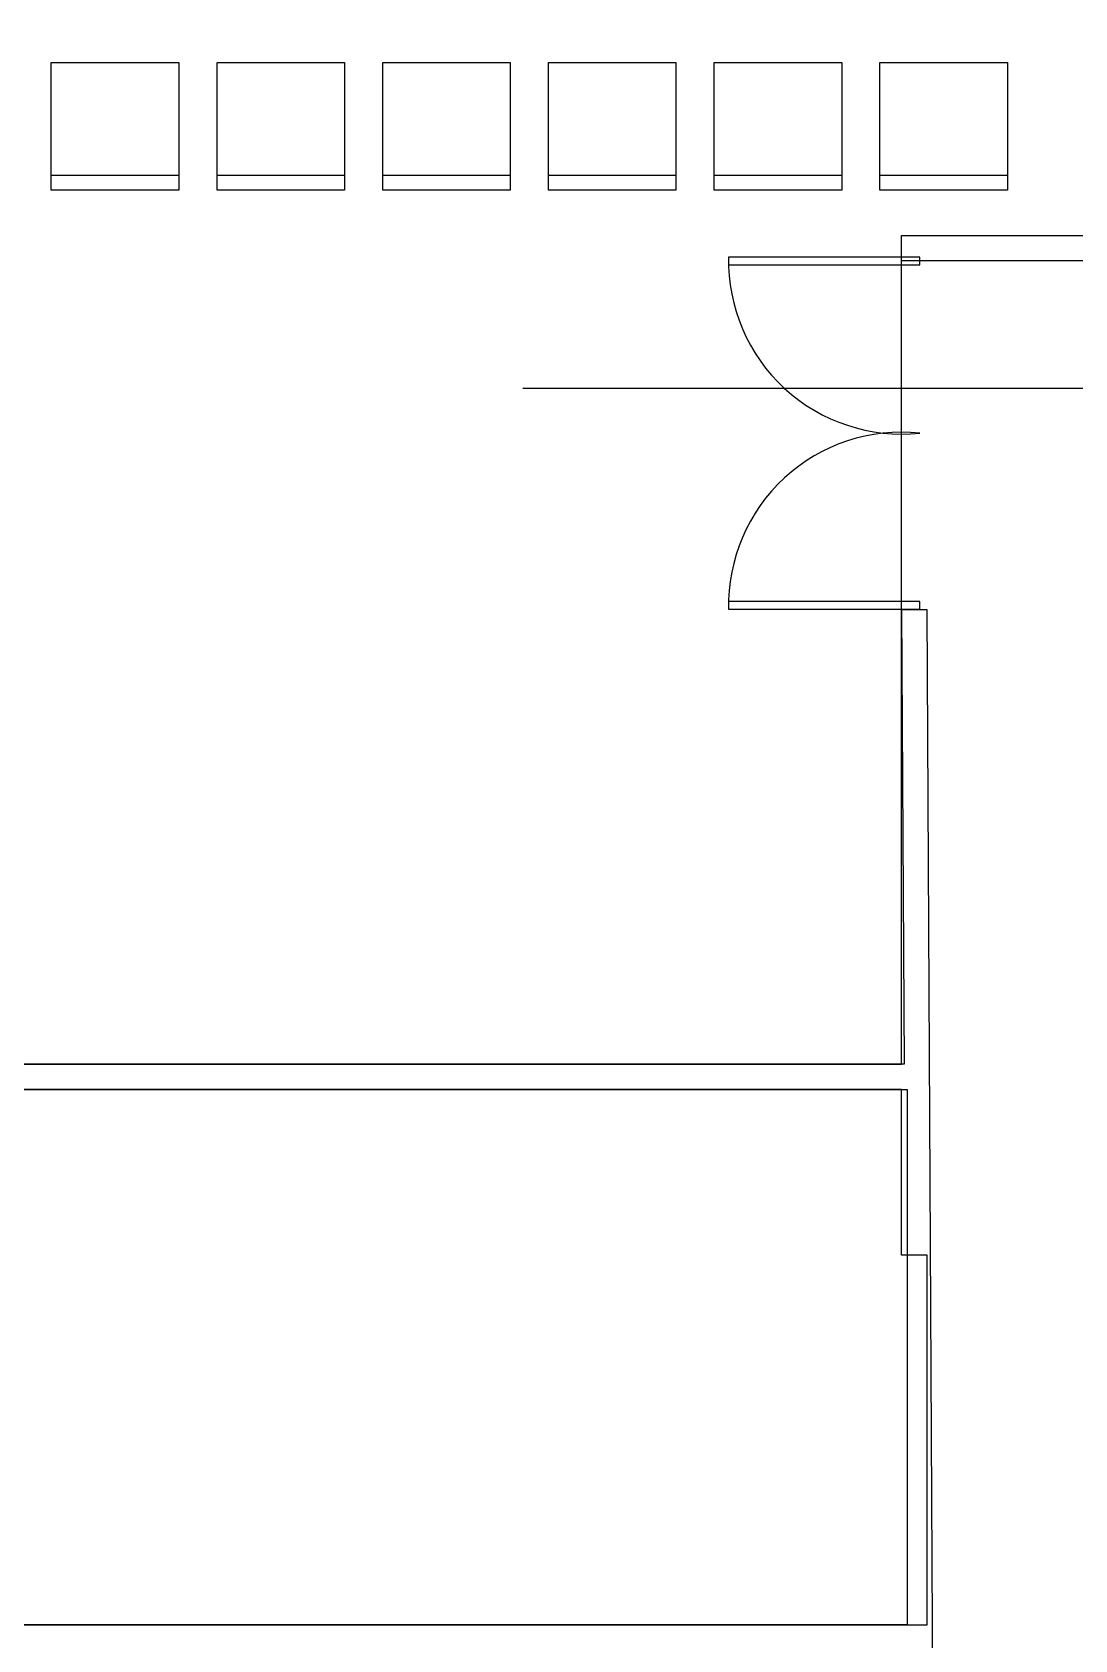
# Model space of a CAD drawing. Header units: centimetres. Extents: x -2363 to 10982, y -15317 to 6533.
# Drawn here: x -119 to 290, y 3466 to 4097 of the extents above; entities that cross this region are included whole.
import ezdxf

# ---------------------------------------------------------------- set-up
doc = ezdxf.new("R2010")
doc.units = ezdxf.units.CM
doc.header["$MEASUREMENT"] = 0
for name, color, linetype in [('00_Coffee', 5, 'Continuous'), ('00_Meeting rooms', 1, 'Continuous'), ('00_Walls', 6, 'Continuous'), ('01_Doors', 4, 'Continuous'), ('01_Office_Furnitures', 7, 'Continuous'), ('02_Path', 3, 'Continuous')]:
    doc.layers.add(name, color=color, linetype=linetype)

msp = doc.modelspace()

# ---------------------------------------------------------------- linework, layer by layer
at = {"layer": '00_Coffee'}
msp.add_lwpolyline([(232.37, 3617.16), (222.37, 3617.16), (222.37, 3682.16), (-305.49, 3682.16), (-305.49, 3472.16), (224.51, 3472.16), (232.37, 3472.16)], close=True, dxfattribs=at)
at = {"layer": '00_Meeting rooms'}
msp.add_lwpolyline([(-565.49, 3692.15), (222.37, 3692.16), (222.37, 4017.16), (454.51, 4017.16), (454.51, 4557.15), (374.51, 4557.16), (374.51, 4627.16), (-427.99, 4627.16), (-427.99, 4544.66), (-565.49, 4544.66), (-565.49, 3847.16), (-495.91, 3847.17), (-495.91, 3757.17), (-565.49, 3757.16)], close=True, dxfattribs=at)
at = {"layer": '00_Walls'}
for points in [[(823.99, 4007.15), (222.37, 4007.15), (222.37, 4017.16), (823.99, 4017.16)], [(-405.49, 3692.15), (-565.87, 3692.15), (-565.91, 3757.17), (-585.91, 3757.17), (-585.49, 3047.15), (-565.49, 3047.15), (-565.73, 3462.16), (224.51, 3462.16), (224.51, 3162.16), (234.51, 3162.16), (234.51, 3472.16), (232.37, 3870.33), (222.37, 3870.33), (223.33, 3692.16), (-305.49, 3692.16), (-315.49, 3692.16), (-315.49, 3472.16), (-565.74, 3472.16), (-565.86, 3682.16), (-405.49, 3682.16)], [(-305.49, 3682.16), (224.51, 3682.16), (224.51, 3472.16), (-305.49, 3472.16)]]:
    msp.add_lwpolyline(points, close=True, dxfattribs=at)
at = {"layer": '01_Doors'}
for points in [[(229.51, 4008.61), (154.51, 4008.61), (154.51, 4005.61), (229.51, 4005.61)], [(229.51, 3873.61), (154.51, 3873.61), (154.51, 3870.61), (229.51, 3870.61)]]:
    msp.add_lwpolyline(points, close=True, dxfattribs=at)
for centre, start, end in [((222.37, 4007.11), 178.73372, 276.03816), ((222.37, 3872.11), 83.96183, 181.26627)]:
    msp.add_arc(centre, 67.88, start, end, dxfattribs=at)
at = {"layer": '01_Office_Furnitures'}
for points in [[(-61.14, 4034.9), (-111.14, 4034.9), (-111.14, 4084.9), (-61.14, 4084.9)], [(3.86, 4034.9), (-46.14, 4034.9), (-46.14, 4084.9), (3.86, 4084.9)], [(68.86, 4034.9), (18.86, 4034.9), (18.86, 4084.9), (68.86, 4084.9)], [(133.86, 4034.9), (83.86, 4034.9), (83.86, 4084.9), (133.86, 4084.9)], [(198.86, 4034.9), (148.86, 4034.9), (148.86, 4084.9), (198.86, 4084.9)], [(263.86, 4034.9), (213.86, 4034.9), (213.86, 4084.9), (263.86, 4084.9)], [(-61.14, 4034.9), (-111.14, 4034.9), (-111.14, 4040.73), (-61.14, 4040.73)], [(3.86, 4034.9), (-46.14, 4034.9), (-46.14, 4040.73), (3.86, 4040.73)], [(68.86, 4034.9), (18.86, 4034.9), (18.86, 4040.73), (68.86, 4040.73)], [(133.86, 4034.9), (83.86, 4034.9), (83.86, 4040.73), (133.86, 4040.73)], [(198.86, 4034.9), (148.86, 4034.9), (148.86, 4040.73), (198.86, 4040.73)], [(263.86, 4034.9), (213.86, 4034.9), (213.86, 4040.73), (263.86, 4040.73)]]:
    msp.add_lwpolyline(points, close=True, dxfattribs=at)
at = {"layer": '02_Path'}
msp.add_line((6445.03, 3957.16), (73.78, 3957.16), dxfattribs=at)

doc.saveas('drawing.dxf')
